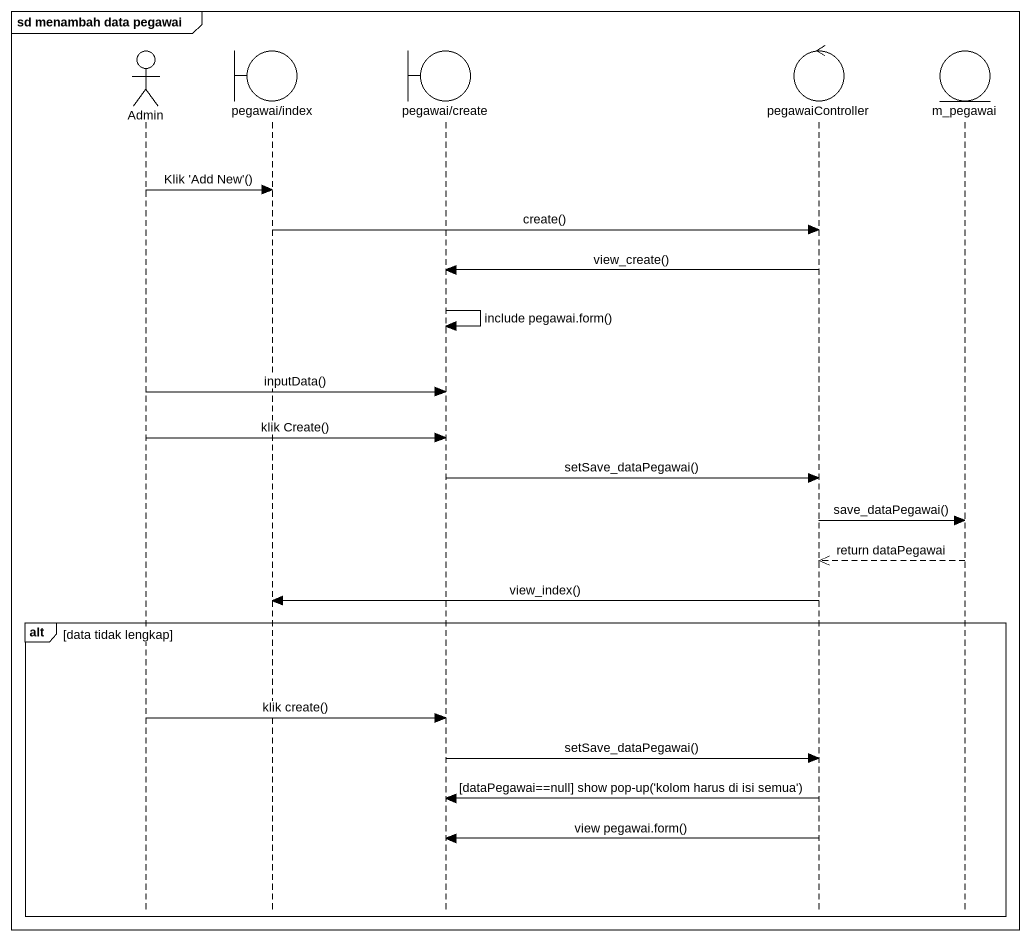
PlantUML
@startuml
mainframe sd menambah data pegawai
hide footbox
actor Admin
boundary "pegawai/index" as pegawai_index
boundary "pegawai/create" as pegawai_create
control pegawaiController
entity m_pegawai

Admin -> pegawai_index : Klik 'Add New'()
pegawai_index -> pegawaiController : create()
pegawaiController -> pegawai_create : view_create()
pegawai_create -> pegawai_create : include pegawai.form()
Admin -> pegawai_create : inputData()
Admin -> pegawai_create : klik Create()
pegawai_create -> pegawaiController : setSave_dataPegawai()
pegawaiController -> m_pegawai : save_dataPegawai()
m_pegawai -->> pegawaiController : return dataPegawai
pegawaiController -> pegawai_index : view_index()
alt data tidak lengkap
  Admin -> pegawai_create : klik create()
  pegawai_create -> pegawaiController : setSave_dataPegawai()
  pegawaiController -> pegawai_create : [dataPegawai==null] show pop-up('kolom harus di isi semua')
  pegawaiController -> pegawai_create : view pegawai.form()
end
@enduml
